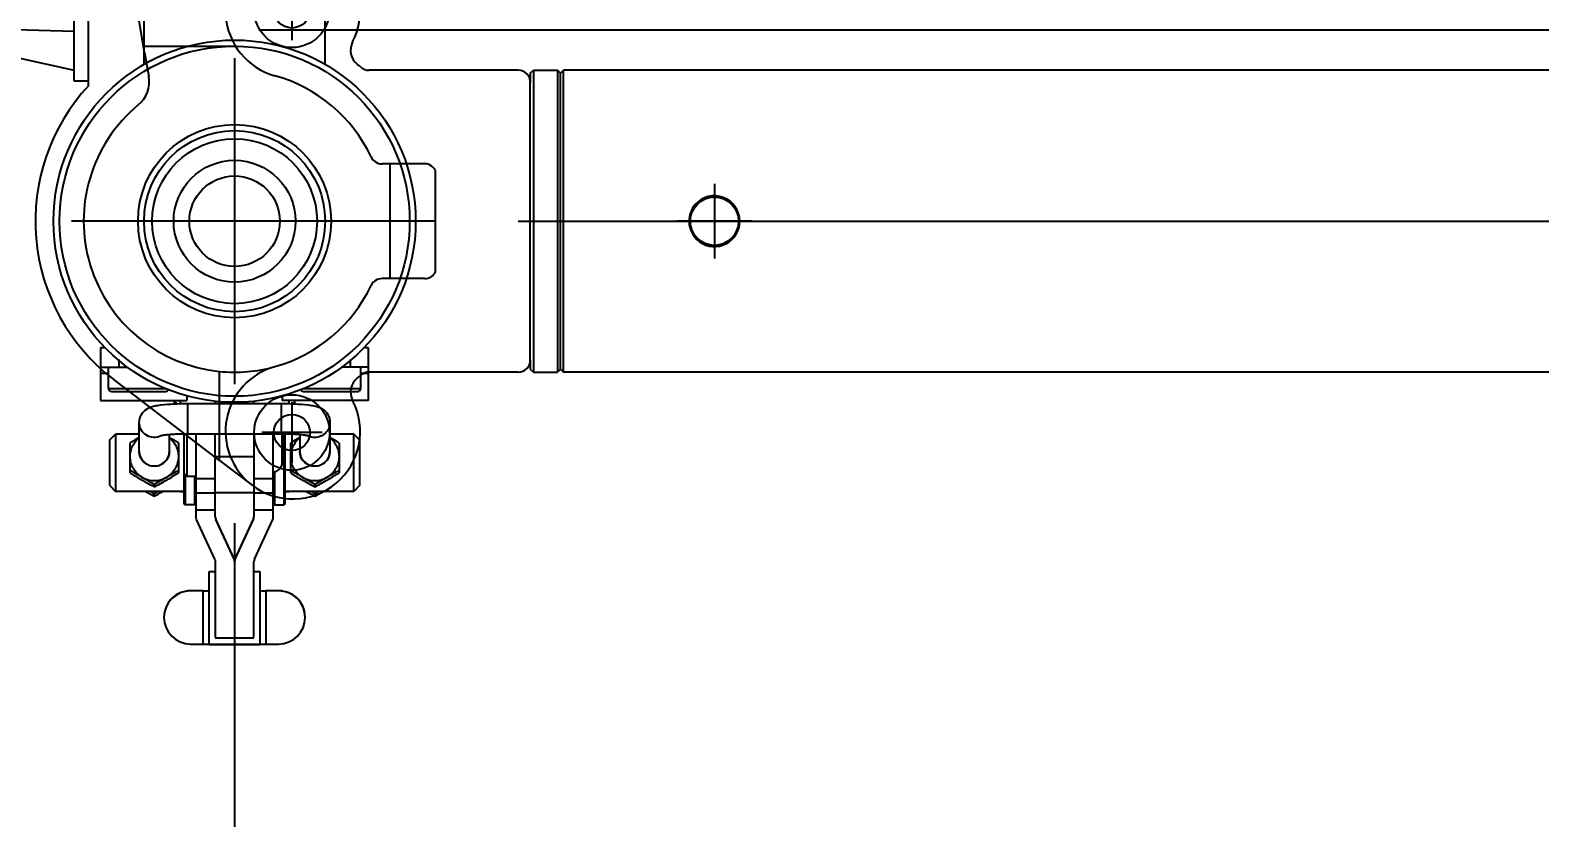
# Model space of a CAD drawing. Header units: millimetres. Extents: x -73584 to -37571, y -61249 to -50748.
# Drawn here: x -54568.1 to -54318, y -59859 to -59728.6 of the extents above; entities that cross this region are included whole.
import ezdxf

# ---------------------------------------------------------------- set-up
doc = ezdxf.new("R2010")
doc.units = ezdxf.units.MM
doc.header["$LTSCALE"] = 200
doc.header["$PDSIZE"] = -1
doc.linetypes.add('DOT_CENTER', pattern=[14, 12, -1, 0, -1])
doc.layers.add('1', color=7, linetype='Continuous')
doc.layers.add('DIM', color=3, linetype='Continuous')
doc.styles.add('TSSD_Dimension', font='tssdeng.shx', dxfattribs={"width": 0.7, "bigfont": 'hztxt.shx'})
doc.dimstyles.new('TSSD_20_20', dxfattribs={"dimtxt": 60, "dimasz": 20, "dimexe": 20, "dimexo": 50, "dimgap": 20, "dimtad": 1, "dimdec": 0, "dimzin": 0, "dimdsep": 46, "dimtxsty": 'TSSD_Dimension', "dimblk": 'ARCHTICK', "dimcen": 0, "dimdle": 20, "dimclrt": 7, "dimadec": 0, "dimazin": 0, "dimtfac": 1, "dimtdec": 0, "dimtix": 1, "dimtmove": 2, "dimatfit": 3, "dimfxl": 1, "dimtolj": 1, "dimtzin": 0, "dimarcsym": 0})

# ---------------------------------------------------------------- blocks, each defined once
blk = doc.blocks.new('_ArchTick')
at = {"color": 0, "linetype": 'ByBlock'}
blk.add_lwpolyline([(-0.707, -0.707, 0.5, 0.5, 0), (0.707, 0.707, 0.5, 0.5, 0)], format="xyseb", dxfattribs=at)
blk = doc.blocks.new('*D1127')
at = {"layer": 'Defpoints', "color": 0, "transparency": 16777216}
for p in [(-54534.28, -59760.19), (-53534.28, -59760.19), (-53534.28, -60106.39)]:
    blk.add_point(p, dxfattribs=at)
at = {"layer": 'DIM', "color": 0, "lineweight": -2, "transparency": 16777216}
for p, q in [((-54534.28, -59810.19), (-54534.28, -60126.39)), ((-53534.28, -59810.19), (-53534.28, -60126.39)), ((-54554.28, -60106.39), (-53514.28, -60106.39))]:
    blk.add_line(p, q, dxfattribs=at)
at = {"layer": 'DIM', "color": 0, "lineweight": -2, "transparency": 16777216, "xscale": 20, "yscale": 20, "zscale": 20, "rotation": 180}
blk.add_blockref('_ArchTick', (-54534.28, -60106.39), dxfattribs=at)
at = {"layer": 'DIM', "color": 0, "lineweight": -2, "transparency": 16777216, "xscale": 20, "yscale": 20, "zscale": 20}
blk.add_blockref('_ArchTick', (-53534.28, -60106.39), dxfattribs=at)
at = {"layer": 'DIM', "color": 7, "transparency": 16777216, "insert": (-54034.28, -60055.24), "char_height": 60, "attachment_point": 5, "style": 'TSSD_Dimension'}
blk.add_mtext('\\A1;1000 [3\'-3 1/4"]', dxfattribs=at)
blk = doc.blocks.new('23-D0550-A_PLATFORM-1m_STACKING_Absen__48', base_point=(-446.5, -257.2))
at = {"color": 7, "linetype": 'Continuous'}
blk.add_line((555.5, -257.2), (-426.5, -257.2), dxfattribs=at)
blk = doc.blocks.new('23-A0300-A_WELDING-ASSEMBLY_PLATFORM-1m_STACKING_Absen__50', base_point=(-459.5, -257.2))
blk.add_blockref('23-D0550-A_PLATFORM-1m_STACKING_Absen__48', (-446.5, -257.2))
blk = doc.blocks.new('23-A0227-B_PLATFORM-1m_STACKING_Absen__51', base_point=(-459.5, -257.2))
blk.add_blockref('23-A0300-A_WELDING-ASSEMBLY_PLATFORM-1m_STACKING_Absen__50', (-459.5, -257.2))
blk = doc.blocks.new('2203')
at = {"color": 7, "linetype": 'Continuous'}
for p, q in [((-55418.75, -57390.58), (-55418.75, -57192.34)), ((-55388.75, -57390.58), (-55388.75, -57192.34)), ((-55425.95, -57437.46), (-55425.95, -57446.16)), ((-55425.18, -57437.46), (-55425.95, -57437.46)), ((-55381.55, -57437.46), (-55382.33, -57437.46)), ((-55381.55, -57446.16), (-55381.55, -57437.46)), ((-55422.95, -57439.39), (-55422.95, -57440.66)), ((-55384.55, -57440.66), (-55384.55, -57439.39)), ((-55425.95, -57440.66), (-55421.47, -57440.66)), ((-55424.65, -57441.66), (-55425.95, -57441.66)), ((-55424.65, -57444.16), (-55424.65, -57440.66)), ((-55381.55, -57440.66), (-55386.04, -57440.66)), ((-55382.85, -57444.16), (-55382.85, -57440.66)), ((-55381.55, -57441.66), (-55382.85, -57441.66)), ((-55424.65, -57444.16), (-55415.03, -57444.16)), ((-55424.15, -57444.66), (-55415.15, -57444.66)), ((-55411.65, -57445.32), (-55411.65, -57446.16)), ((-55395.85, -57445.32), (-55395.85, -57446.16)), ((-55392.47, -57444.16), (-55382.85, -57444.16)), ((-55392.35, -57444.66), (-55383.35, -57444.66)), ((-55425.95, -57446.16), (-55411.65, -57446.16)), ((-55413.75, -57446.16), (-55413.75, -57446.71)), ((-55413.75, -57446.3), (-55413.34, -57446.7)), ((-55412.75, -57446.16), (-55412.75, -57446.67)), ((-55411.55, -57446.66), (-55411.55, -57451.66)), ((-55411.55, -57446.66), (-55395.95, -57446.66)), ((-55406.95, -57446.21), (-55406.95, -57446.66)), ((-55400.55, -57446.21), (-55400.55, -57446.66)), ((-55395.95, -57451.66), (-55395.95, -57446.66)), ((-55381.55, -57446.16), (-55395.85, -57446.16)), ((-55394.75, -57446.16), (-55394.75, -57446.67)), ((-55394.17, -57446.7), (-55393.75, -57446.3)), ((-55393.75, -57446.71), (-55393.75, -57446.16)), ((-55419.55, -57454.52), (-55419.55, -57449.8)), ((-55387.95, -57449.8), (-55387.95, -57454.52)), ((-55424.5, -57452.71), (-55423.5, -57451.71)), ((-55424.5, -57452.71), (-55424.5, -57460.21)), ((-55423.5, -57451.71), (-55423.5, -57461.21)), ((-55419.55, -57451.71), (-55423.5, -57451.71)), ((-55414.55, -57454.52), (-55414.55, -57451.77)), ((-55412.15, -57451.71), (-55413.57, -57451.71)), ((-55412.75, -57451.68), (-55412.75, -57451.71)), ((-55412.15, -57451.67), (-55412.15, -57463.26)), ((-55411.65, -57451.66), (-55411.65, -57458.71)), ((-55411.55, -57451.66), (-55395.95, -57451.66)), ((-55410.15, -57451.66), (-55410.15, -57465.45)), ((-55406.95, -57465.45), (-55406.95, -57451.66)), ((-55400.55, -57451.66), (-55400.55, -57465.45)), ((-55397.35, -57465.45), (-55397.35, -57451.66)), ((-55395.85, -57456.46), (-55395.85, -57451.66)), ((-55395.55, -57463.46), (-55395.55, -57451.66)), ((-55395.35, -57463.26), (-55395.35, -57451.67)), ((-55393.94, -57451.71), (-55395.35, -57451.71)), ((-55394.75, -57451.68), (-55394.75, -57451.71)), ((-55392.95, -57451.77), (-55392.95, -57454.52)), ((-55384, -57451.71), (-55387.95, -57451.71)), ((-55384, -57461.21), (-55384, -57451.71)), ((-55383, -57452.71), (-55384, -57451.71)), ((-55383, -57460.21), (-55383, -57452.71)), ((-55421.05, -57458.16), (-55421.05, -57453.19)), ((-55413.05, -57453.19), (-55413.05, -57458.16)), ((-55394.45, -57458.16), (-55394.45, -57453.19)), ((-55386.45, -57453.19), (-55386.45, -57458.16)), ((-55406.95, -57455.46), (-55400.55, -57455.46)), ((-55424.5, -57460.21), (-55423.5, -57461.21)), ((-55417.05, -57460.07), (-55417.05, -57460.45)), ((-55412.15, -57458.21), (-55411.65, -57458.71)), ((-55411.95, -57458.41), (-55411.95, -57463.46)), ((-55411.65, -57458.71), (-55410.15, -57458.71)), ((-55410.35, -57463.46), (-55410.35, -57458.71)), ((-55406.95, -57459.16), (-55410.15, -57459.16)), ((-55397.35, -57459.16), (-55400.55, -57459.16)), ((-55397.15, -57457.94), (-55397.15, -57463.46)), ((-55390.45, -57460.07), (-55390.45, -57460.45)), ((-55383, -57460.21), (-55384, -57461.21)), ((-55412.15, -57461.21), (-55423.5, -57461.21)), ((-55417.05, -57462.02), (-55417.05, -57461.64)), ((-55412.75, -57461.26), (-55412.81, -57461.21)), ((-55412.75, -57461.21), (-55412.75, -57461.26)), ((-55412.15, -57461.26), (-55412.75, -57461.26)), ((-55410.15, -57461.44), (-55406.95, -57461.44)), ((-55400.55, -57461.46), (-55406.95, -57461.46)), ((-55400.55, -57461.44), (-55397.35, -57461.44)), ((-55384, -57461.21), (-55395.35, -57461.21)), ((-55394.75, -57461.26), (-55395.35, -57461.26)), ((-55394.75, -57461.26), (-55394.7, -57461.21)), ((-55394.75, -57461.26), (-55394.75, -57461.21)), ((-55390.45, -57462.02), (-55390.45, -57461.64)), ((-55412.15, -57463.26), (-55411.95, -57463.46)), ((-55410.35, -57463.46), (-55411.95, -57463.46)), ((-55410.15, -57463.26), (-55410.35, -57463.46)), ((-55410.15, -57464.25), (-55406.95, -57464.25)), ((-55400.55, -57464.25), (-55397.35, -57464.25)), ((-55397.35, -57463.26), (-55397.15, -57463.46)), ((-55397.15, -57463.46), (-55395.55, -57463.46)), ((-55395.35, -57463.26), (-55395.55, -57463.46)), ((-55407.04, -57472.46), (-55410.06, -57465.87)), ((-55406.86, -57465.81), (-55406.86, -57465.87)), ((-55403.84, -57472.4), (-55406.86, -57465.81)), ((-55403.84, -57472.46), (-55406.86, -57465.87)), ((-55403.66, -57472.4), (-55400.64, -57465.81)), ((-55403.66, -57472.46), (-55400.64, -57465.87)), ((-55400.64, -57465.87), (-55400.64, -57465.81)), ((-55400.46, -57472.46), (-55397.44, -57465.87)), ((-55403.84, -57472.46), (-55403.84, -57472.4)), ((-55403.66, -57472.4), (-55403.66, -57472.46)), ((-55407.95, -57486.52), (-55407.95, -57474.48)), ((-55407.95, -57474.48), (-55406.95, -57474.48)), ((-55406.95, -57472.87), (-55406.95, -57485.43)), ((-55400.55, -57485.43), (-55400.55, -57472.87)), ((-55400.55, -57474.48), (-55399.55, -57474.48)), ((-55399.55, -57474.48), (-55399.55, -57486.52)), ((-55408.95, -57477.68), (-55411.04, -57477.68)), ((-55408.95, -57486.5), (-55408.95, -57477.68)), ((-55398.55, -57477.68), (-55398.55, -57486.5)), ((-55396.46, -57477.68), (-55398.55, -57477.68)), ((-55411.04, -57486.5), (-55408.95, -57486.5)), ((-55408.95, -57486.5), (-55407.99, -57486.5)), ((-55407.99, -57486.5), (-55407.95, -57486.5)), ((-55407.95, -57486.52), (-55407.95, -57486.58)), ((-55407.95, -57486.52), (-55399.55, -57486.52)), ((-55407.95, -57486.58), (-55399.55, -57486.58)), ((-55400.55, -57485.52), (-55406.95, -57485.52)), ((-55399.55, -57486.5), (-55399.52, -57486.5)), ((-55399.55, -57486.58), (-55399.55, -57486.52)), ((-55399.52, -57486.5), (-55398.55, -57486.5)), ((-55398.55, -57486.5), (-55396.46, -57486.5))]:
    blk.add_line(p, q, dxfattribs=at)
for radius in [30, 29, 16, 15, 13.66, 10.09, 7.49]:
    blk.add_circle((-55403.75, -57416.46), radius, dxfattribs=at)
for centre, radius, start, end in [((-55424.15, -57444.16), 0.5, 180, 270), ((-55415.15, -57444.16), 0.5, 270, 342.8474), ((-55392.35, -57444.16), 0.5, 197.1521, 270), ((-55383.35, -57444.16), 0.5, 270, 360), ((-55374.44, -57529.29), 89.24, 120.3686, 121.4911), ((-55417.05, -57449.77), 2.51, 296.7762, 300.2735), ((-55456.4, -57523.83), 82.88, 58.4657, 59.6744), ((-55347.84, -57529.29), 89.24, 120.3686, 121.4911), ((-55390.46, -57449.77), 2.51, 239.6907, 243.0587), ((-55390.46, -57449.78), 2.5, 243.0595, 244.4324), ((-55429.8, -57523.83), 82.88, 58.4657, 59.6744), ((-55417.11, -57454.52), 2.45, 180.0001, 180.6793), ((-55417.11, -57454.58), 2.45, 179.3207, 179.9998), ((-55417, -57454.52), 2.45, 359.3207, 359.9998), ((-55417, -57454.58), 2.45, 0.0001, 0.6793), ((-55390.51, -57454.52), 2.45, 180.0001, 180.6793), ((-55390.51, -57454.58), 2.45, 179.3207, 179.9998), ((-55390.4, -57454.52), 2.45, 359.3207, 359.9998), ((-55390.4, -57454.58), 2.45, 0.0001, 0.6793), ((-55375.69, -57527.74), 79.31, 118.1077, 119.7587), ((-55397.35, -57456.46), 1.5, 270, 360), ((-55349.09, -57527.74), 79.31, 118.1077, 119.7587), ((-55417.05, -57455.4), 4.02, 240.1829, 270.0097), ((-55417.05, -57455.4), 4.02, 269.9902, 299.817), ((-55454.42, -57390.5), 79.31, 298.1077, 299.7587), ((-55390.45, -57455.4), 4.02, 240.1829, 270.0097), ((-55390.45, -57455.4), 4.02, 269.9902, 299.817), ((-55427.82, -57390.5), 79.31, 298.1077, 299.7587), ((-55382.19, -57396.53), 74.19, 240.6719, 241.2348), ((-55374.83, -57383.05), 89.55, 241.2542, 241.8656), ((-55469.03, -57546.54), 99.55, 58.5258, 59.0021), ((-55367.17, -57543.08), 95.51, 120.9879, 121.4843), ((-55457.48, -57386.38), 85.76, 298.1209, 298.7592), ((-55451.32, -57397.6), 72.96, 298.7576, 299.3301), ((-55355.59, -57396.53), 74.19, 240.6719, 241.2348), ((-55348.23, -57383.05), 89.55, 241.2542, 241.8656), ((-55442.43, -57546.54), 99.55, 58.5258, 59.0021), ((-55340.57, -57543.08), 95.51, 120.9879, 121.4843), ((-55430.88, -57386.38), 85.76, 298.1209, 298.7592), ((-55424.72, -57397.6), 72.96, 298.7576, 299.3301), ((-55404.75, -57472.82), 0.996, 359.9977, 24.6234), ((-55402.76, -57472.82), 0.996, 155.3767, 180.0022), ((-55411.04, -57482.09), 4.41, 90, 270), ((-55396.46, -57482.09), 4.41, 270, 90), ((-55411.04, -57482.08), 4.41, 114.3758, 180), ((-55396.46, -57482.08), 4.41, 359.9999, 65.6241)]:
    blk.add_arc(centre, radius, start, end, dxfattribs=at)
for centre, major_axis, ratio, start_param, end_param in [((-55405.95, -57465.39), (-1, 0), 0.999601, 0.058707, 0.428871), ((-55401.55, -57465.39), (-1, 0), 0.999601, 2.712907, 2.998171), ((-55411.04, -57481.97), (-4.41, 0), 0.972889, -1.570703, -1.145265), ((-55408.95, -57477.61), (-1, 0), 0.073553, 1.570797, 3.141593), ((-55398.55, -57477.61), (-1, 0), 0.073553, 0, 1.570797), ((-55396.46, -57481.97), (-4.41, 0), 0.972889, -1.996141, -1.570703)]:
    blk.add_ellipse(centre, major_axis=major_axis, ratio=ratio, start_param=start_param, end_param=end_param, dxfattribs=at)
for points, knots in [([(-55419.55, -57449.8), (-55419.55, -57449.34), (-55419.31, -57448.45), (-55418.42, -57447.56), (-55417.43, -57447.15), (-55416.08, -57446.87), (-55414.13, -57446.71), (-55412.47, -57446.66), (-55411.55, -57446.66)], [0, 0, 0, 0, 0.14298, 0.276781, 0.381979, 0.476654, 0.711015, 1, 1, 1, 1]), ([(-55395.95, -57446.66), (-55395.04, -57446.66), (-55393.38, -57446.71), (-55391.42, -57446.87), (-55390.07, -57447.15), (-55389.08, -57447.56), (-55388.2, -57448.45), (-55387.95, -57449.34), (-55387.95, -57449.8)], [0, 0, 0, 0, 0.289044, 0.523414, 0.618114, 0.723319, 0.857054, 1, 1, 1, 1]), ([(-55415.92, -57452.01), (-55416.3, -57452.2), (-55417.16, -57452.39), (-55418.42, -57452.01), (-55419.33, -57451.07), (-55419.55, -57450.21), (-55419.55, -57449.8)], [0, 0, 0, 0, 0.250591, 0.501117, 0.750911, 1, 1, 1, 1]), ([(-55387.95, -57449.8), (-55387.95, -57450.12), (-55388.08, -57450.77), (-55388.64, -57451.6), (-55389.47, -57452.15), (-55390.13, -57452.28), (-55390.45, -57452.28)], [0, 0, 0, 0, 0.249227, 0.498898, 0.749215, 1, 1, 1, 1]), ([(-55421.05, -57455.44), (-55421.05, -57455.15), (-55420.99, -57454.55), (-55420.69, -57453.71), (-55420.21, -57452.95), (-55419.79, -57452.53), (-55419.56, -57452.35)], [0, 0, 0, 0, 0.249644, 0.499445, 0.749541, 1, 1, 1, 1]), ([(-55415.95, -57451.96), (-55415.95, -57451.96), (-55415.97, -57451.96), (-55415.93, -57451.95), (-55415.88, -57451.94), (-55415.75, -57451.91), (-55415.49, -57451.87), (-55415.08, -57451.82), (-55414.51, -57451.76), (-55413.85, -57451.72), (-55413.12, -57451.69), (-55412.35, -57451.66), (-55411.82, -57451.66), (-55411.55, -57451.66)], [0, 0, 0, 0, 0.003887, 0.005249, 0.020999, 0.050456, 0.090664, 0.196257, 0.327896, 0.479196, 0.644869, 0.820114, 1, 1, 1, 1]), ([(-55414.55, -57452.35), (-55414.32, -57452.53), (-55413.89, -57452.95), (-55413.42, -57453.71), (-55413.12, -57454.55), (-55413.05, -57455.15), (-55413.05, -57455.44)], [0, 0, 0, 0, 0.250459, 0.500555, 0.750356, 1, 1, 1, 1]), ([(-55395.95, -57451.66), (-55395.47, -57451.66), (-55394.54, -57451.68), (-55393.27, -57451.74), (-55392.29, -57451.83), (-55391.75, -57451.91), (-55391.56, -57451.96)], [0, 0, 0, 0, 0.329795, 0.629821, 0.868583, 1, 1, 1, 1]), ([(-55394.45, -57455.44), (-55394.45, -57455.15), (-55394.39, -57454.55), (-55394.09, -57453.71), (-55393.61, -57452.95), (-55393.19, -57452.53), (-55392.96, -57452.35)], [0, 0, 0, 0, 0.249644, 0.499445, 0.749541, 1, 1, 1, 1]), ([(-55387.95, -57452.35), (-55387.72, -57452.53), (-55387.29, -57452.95), (-55386.82, -57453.71), (-55386.52, -57454.55), (-55386.45, -57455.15), (-55386.45, -57455.44)], [0, 0, 0, 0, 0.250459, 0.500555, 0.750356, 1, 1, 1, 1]), ([(-55419.55, -57454.55), (-55419.55, -57454.87), (-55419.41, -57455.52), (-55418.85, -57456.33), (-55418.03, -57456.88), (-55417.05, -57457.07), (-55416.08, -57456.88), (-55415.25, -57456.33), (-55414.69, -57455.52), (-55414.56, -57454.87), (-55414.55, -57454.55)], [0, 0, 0, 0, 0.124625, 0.249458, 0.374612, 0.499994, 0.625375, 0.750533, 0.875371, 1, 1, 1, 1]), ([(-55414.55, -57454.58), (-55414.55, -57454.9), (-55414.68, -57455.56), (-55415.24, -57456.38), (-55416.07, -57456.93), (-55417.05, -57457.13), (-55418.03, -57456.93), (-55418.87, -57456.38), (-55419.42, -57455.56), (-55419.55, -57454.9), (-55419.55, -57454.58)], [0, 0, 0, 0, 0.124619, 0.249451, 0.374607, 0.499994, 0.62538, 0.750539, 0.875377, 1, 1, 1, 1]), ([(-55392.95, -57454.55), (-55392.95, -57454.87), (-55392.81, -57455.52), (-55392.25, -57456.33), (-55391.43, -57456.88), (-55390.45, -57457.07), (-55389.48, -57456.88), (-55388.65, -57456.33), (-55388.09, -57455.52), (-55387.96, -57454.87), (-55387.95, -57454.55)], [0, 0, 0, 0, 0.124625, 0.249458, 0.374612, 0.499994, 0.625375, 0.750533, 0.875371, 1, 1, 1, 1]), ([(-55387.95, -57454.58), (-55387.95, -57454.9), (-55388.08, -57455.56), (-55388.64, -57456.38), (-55389.47, -57456.93), (-55390.45, -57457.13), (-55391.43, -57456.93), (-55392.27, -57456.38), (-55392.82, -57455.56), (-55392.95, -57454.9), (-55392.95, -57454.58)], [0, 0, 0, 0, 0.124619, 0.249451, 0.374607, 0.499994, 0.62538, 0.750539, 0.875377, 1, 1, 1, 1]), ([(-55419.05, -57458.89), (-55419.35, -57458.71), (-55419.91, -57458.29), (-55420.56, -57457.45), (-55420.96, -57456.49), (-55421.05, -57455.79), (-55421.05, -57455.44)], [0, 0, 0, 0, 0.250572, 0.500707, 0.750463, 1, 1, 1, 1]), ([(-55419.05, -57458.89), (-55419.22, -57458.79), (-55419.88, -57458.41), (-55420.55, -57458.05), (-55421.05, -57457.78)], [0, 0, 0, 0, 0.25517, 1, 1, 1, 1]), ([(-55413.05, -57455.44), (-55413.05, -57455.79), (-55413.15, -57456.49), (-55413.55, -57457.45), (-55414.19, -57458.29), (-55414.75, -57458.71), (-55415.05, -57458.89)], [0, 0, 0, 0, 0.249537, 0.499293, 0.749428, 1, 1, 1, 1]), ([(-55392.45, -57458.89), (-55392.75, -57458.71), (-55393.31, -57458.29), (-55393.96, -57457.45), (-55394.36, -57456.49), (-55394.45, -57455.79), (-55394.45, -57455.44)], [0, 0, 0, 0, 0.250572, 0.500707, 0.750463, 1, 1, 1, 1]), ([(-55392.45, -57458.89), (-55392.62, -57458.79), (-55393.28, -57458.41), (-55393.95, -57458.05), (-55394.45, -57457.78)], [0, 0, 0, 0, 0.25517, 1, 1, 1, 1]), ([(-55386.45, -57455.44), (-55386.45, -57455.79), (-55386.55, -57456.49), (-55386.95, -57457.45), (-55387.59, -57458.29), (-55388.15, -57458.71), (-55388.45, -57458.89)], [0, 0, 0, 0, 0.249537, 0.499293, 0.749428, 1, 1, 1, 1]), ([(-55421.05, -57458.16), (-55420.89, -57458.26), (-55420.23, -57458.66), (-55419.56, -57459.06), (-55419.05, -57459.35)], [0, 0, 0, 0, 0.247129, 1, 1, 1, 1]), ([(-55417.05, -57460.07), (-55417.22, -57459.97), (-55417.88, -57459.57), (-55418.55, -57459.18), (-55419.05, -57458.89)], [0, 0, 0, 0, 0.247129, 1, 1, 1, 1]), ([(-55419.05, -57459.35), (-55418.88, -57459.44), (-55418.22, -57459.82), (-55417.55, -57460.19), (-55417.05, -57460.45)], [0, 0, 0, 0, 0.25517, 1, 1, 1, 1]), ([(-55415.05, -57458.89), (-55415.22, -57458.98), (-55415.89, -57459.37), (-55416.56, -57459.77), (-55417.05, -57460.07)], [0, 0, 0, 0, 0.251876, 1, 1, 1, 1]), ([(-55415.05, -57459.35), (-55414.88, -57459.25), (-55414.21, -57458.86), (-55413.55, -57458.46), (-55413.05, -57458.16)], [0, 0, 0, 0, 0.251876, 1, 1, 1, 1]), ([(-55394.45, -57458.16), (-55394.29, -57458.26), (-55393.63, -57458.66), (-55392.96, -57459.06), (-55392.45, -57459.35)], [0, 0, 0, 0, 0.247129, 1, 1, 1, 1]), ([(-55390.45, -57460.07), (-55390.62, -57459.97), (-55391.28, -57459.57), (-55391.95, -57459.18), (-55392.45, -57458.89)], [0, 0, 0, 0, 0.247129, 1, 1, 1, 1]), ([(-55392.45, -57459.35), (-55392.28, -57459.44), (-55391.62, -57459.82), (-55390.95, -57460.19), (-55390.45, -57460.45)], [0, 0, 0, 0, 0.25517, 1, 1, 1, 1]), ([(-55388.45, -57458.89), (-55388.62, -57458.98), (-55389.29, -57459.37), (-55389.96, -57459.77), (-55390.45, -57460.07)], [0, 0, 0, 0, 0.251876, 1, 1, 1, 1]), ([(-55388.45, -57459.35), (-55388.28, -57459.25), (-55387.61, -57458.86), (-55386.95, -57458.46), (-55386.45, -57458.16)], [0, 0, 0, 0, 0.251876, 1, 1, 1, 1])]:
    blk.add_open_spline(points, degree=3, knots=knots, dxfattribs=at)
for points in [[(-55390.45, -57452.28), (-55390.82, -57452.28), (-55391.2, -57452.19), (-55391.54, -57452.03)], [(-55410.06, -57465.87), (-55410.12, -57465.74), (-55410.15, -57465.59), (-55410.15, -57465.45)], [(-55406.95, -57465.45), (-55406.95, -57465.59), (-55406.92, -57465.74), (-55406.86, -57465.87)], [(-55400.64, -57465.87), (-55400.58, -57465.74), (-55400.55, -57465.59), (-55400.55, -57465.45)], [(-55397.44, -57465.87), (-55397.38, -57465.74), (-55397.35, -57465.59), (-55397.35, -57465.45)], [(-55407.04, -57472.46), (-55406.98, -57472.59), (-55406.95, -57472.73), (-55406.95, -57472.87)], [(-55403.84, -57472.46), (-55403.78, -57472.59), (-55403.75, -57472.73), (-55403.75, -57472.87)], [(-55403.66, -57472.46), (-55403.72, -57472.59), (-55403.75, -57472.73), (-55403.75, -57472.87)], [(-55400.46, -57472.46), (-55400.52, -57472.59), (-55400.55, -57472.73), (-55400.55, -57472.87)]]:
    blk.add_open_spline(points, degree=3, dxfattribs=at)
blk = doc.blocks.new('*D1144')
at = {"layer": 'Defpoints', "color": 0, "transparency": 16777216}
for p in [(-55063.21, -59180.19), (-54783.75, -59180.19), (-54534.28, -59760.19)]:
    blk.add_point(p, dxfattribs=at)
at = {"layer": 'DIM', "color": 0, "lineweight": -2, "transparency": 16777216}
for p, q in [((-55063.21, -59780.19), (-55063.21, -59160.19)), ((-54833.75, -59180.19), (-55083.21, -59180.19)), ((-54584.28, -59760.19), (-55083.21, -59760.19))]:
    blk.add_line(p, q, dxfattribs=at)
at = {"layer": 'DIM', "color": 0, "lineweight": -2, "transparency": 16777216, "xscale": 20, "yscale": 20, "zscale": 20}
for p, rotation in [((-55063.21, -59180.19), 90), ((-55063.21, -59760.19), 270)]:
    blk.add_blockref('_ArchTick', p, dxfattribs=dict(at, rotation=rotation))
at = {"layer": 'DIM', "color": 7, "transparency": 16777216, "insert": (-55114.36, -59470.19), "char_height": 60, "attachment_point": 5, "rotation": 90, "style": 'TSSD_Dimension'}
blk.add_mtext('\\A1;580 [1\'-10 3/4"]', dxfattribs=at)
blk = doc.blocks.new('*D1371')
at = {"layer": 'Defpoints', "color": 0, "transparency": 16777216}
for p in [(-54783.75, -59180.19), (-55328.25, -59830.31), (-54534.28, -59830.31)]:
    blk.add_point(p, dxfattribs=at)
at = {"layer": 'DIM', "color": 0, "lineweight": -2, "transparency": 16777216}
for p, q in [((-55328.25, -59160.19), (-55328.25, -59850.31)), ((-54833.75, -59180.19), (-55348.25, -59180.19)), ((-54584.28, -59830.31), (-55348.25, -59830.31))]:
    blk.add_line(p, q, dxfattribs=at)
at = {"layer": 'DIM', "color": 0, "lineweight": -2, "transparency": 16777216, "xscale": 20, "yscale": 20, "zscale": 20}
for p, rotation in [((-55328.25, -59180.19), 90), ((-55328.25, -59830.31), 270)]:
    blk.add_blockref('_ArchTick', p, dxfattribs=dict(at, rotation=rotation))
at = {"layer": 'DIM', "color": 7, "transparency": 16777216, "insert": (-55379.41, -59505.25), "char_height": 60, "attachment_point": 5, "rotation": 90, "style": 'TSSD_Dimension'}
blk.add_mtext('\\A1;650 [2\'-1 1/2"]', dxfattribs=at)
blk = doc.blocks.new('DOWEL-PIN_DIN-7_Ø8h8x50_A4_STAINLESS-STEEL__26', base_point=(-38.35, -55.97))
at = {"color": 7, "linetype": 'Continuous'}
blk.add_circle((-34.35, -51.97), 4, dxfattribs=at)
at = {"layer": '1', "color": 1, "linetype": 'DOT_CENTER'}
for p, q in [((-34.35, -45.97), (-34.35, -57.97)), ((-28.35, -51.97), (-40.35, -51.97))]:
    blk.add_line(p, q, dxfattribs=at)
blk = doc.blocks.new('23-D0285-B_SCREW-BASE-BAR_CLAMP_Absen-M2_9_2__27', base_point=(-64.85, -60.47))
at = {"color": 7, "linetype": 'Continuous'}
for p, q in [((-64.85, -59.97), (-64.85, -43.97)), ((-64.35, -43.47), (-64.35, -60.47))]:
    blk.add_line(p, q, dxfattribs=at)
blk = doc.blocks.new('HEX-BOLT_DIN-931_M12x30_A2-70_STAINLESS-STEEL__28', base_point=(-88.05, -61.47))
at = {"color": 7, "linetype": 'Continuous'}
for p, q in [((-88.05, -51.97), (-88.05, -42.47)), ((-82.35, -42.47), (-88.05, -42.47)), ((-80.55, -45.97), (-80.55, -43.6)), ((-80.55, -51.97), (-80.55, -45.97)), ((-88.05, -61.47), (-88.05, -51.97)), ((-80.55, -51.97), (-88.05, -51.97)), ((-80.55, -57.97), (-80.55, -51.97)), ((-80.55, -60.35), (-80.55, -57.97)), ((-82.35, -61.47), (-88.05, -61.47))]:
    blk.add_line(p, q, dxfattribs=at)
blk = doc.blocks.new('23-B0031-A_CLAMP-Ø50-H-30_MAX-500KG_STEEL_Black__35', base_point=(-176.6, -97.97))
at = {"color": 7, "linetype": 'Continuous'}
for p, q in [((-138.52, 3.88), (-139.44, -1.44)), ((-130, -16.78), (-133.55, 3.88)), ((-138.94, -2.03), (-138.54, -2.03)), ((-138.04, -4.78), (-140.44, -4.78)), ((-140.44, -6.97), (-140.44, -4.78)), ((-138.04, -2.53), (-138.04, -4.78)), ((-138.04, -28.78), (-138.04, -4.78)), ((-149.44, -8.97), (-140.44, -6.97)), ((-140.44, -13.47), (-140.44, -6.97)), ((-149.44, -10.97), (-149.44, -8.97)), ((-176.6, -11.97), (-175.6, -10.97)), ((-176.6, -11.97), (-176.6, -21.97)), ((-175.6, -10.97), (-175.6, -16.97)), ((-175.6, -10.97), (-149.44, -10.97)), ((-149.44, -13.7), (-149.44, -10.97)), ((-130.99, -10.97), (-113.5, -10.97)), ((-162.64, -14.94), (-162.64, -19.01)), ((-153.6, -13.8), (-160.51, -13.98)), ((-152.14, -13.77), (-153.6, -13.8)), ((-140.44, -13.47), (-152.14, -13.77)), ((-140.44, -20.47), (-140.44, -13.47)), ((-175.6, -16.97), (-175.6, -22.97)), ((-128.75, -24.03), (-130, -16.78)), ((-160.51, -19.97), (-153.6, -20.15)), ((-176.6, -21.97), (-175.6, -22.97)), ((-153.6, -20.15), (-152.14, -20.18)), ((-152.14, -20.18), (-140.44, -20.47)), ((-149.44, -22.97), (-149.44, -20.25)), ((-140.44, -26.97), (-140.44, -20.47)), ((-175.6, -22.97), (-149.44, -22.97)), ((-149.44, -24.97), (-149.44, -22.97)), ((-149.44, -24.97), (-140.44, -26.97)), ((-128.93, -22.97), (-113.7, -22.97)), ((-128.75, -24.03), (-128.06, -28.02)), ((-140.44, -28.78), (-140.44, -26.97)), ((-66.85, -26.97), (-91.58, -26.97)), ((-138.04, -28.78), (-140.44, -28.78)), ((-138.04, -29.53), (-138.04, -28.78)), ((-64.85, -43.97), (-64.85, -28.97)), ((-88.05, -42.47), (-89.42, -42.47)), ((-82.35, -42.47), (-88.05, -42.47)), ((-80.55, -45.97), (-80.55, -43.6)), ((-64.85, -59.97), (-64.85, -43.97)), ((-80.55, -51.97), (-80.55, -45.97)), ((-80.55, -57.97), (-80.55, -51.97)), ((-80.55, -60.35), (-80.55, -57.97)), ((-64.85, -74.97), (-64.85, -59.97)), ((-88.05, -61.47), (-89.42, -61.47)), ((-82.35, -61.47), (-88.05, -61.47)), ((-116.35, -91.58), (-116.35, -76.85)), ((-66.85, -76.97), (-91.58, -76.97)), ((-116.35, -91.58), (-133.87, -78.21)), ((-116.35, -91.58), (-110.96, -95.69))]:
    blk.add_line(p, q, dxfattribs=at)
at = {"color": 140, "linetype": 'Continuous'}
for p, q in [((-162.35, -14.67), (-162.35, -19.28)), ((-153.6, -13.8), (-153.6, -20.15)), ((-152.14, -13.77), (-152.14, -20.18))]:
    blk.add_line(p, q, dxfattribs=at)
for centre in [(-104.35, -16.97), (-104.35, -86.97)]:
    blk.add_circle(centre, 6.25, dxfattribs=at)
at = {"color": 7, "linetype": 'Continuous'}
for centre in [(-104.35, -16.97), (-104.35, -86.97)]:
    blk.add_circle(centre, 3, dxfattribs=at)
for centre, radius, start, end in [((-136.04, 3.46), 2.52, 9.7728, 170.2272), ((-138.94, -1.53), 0.5, 170.2272, 270), ((-138.54, -2.53), 0.5, 360, 90), ((-104.19, -17.13), 11.16, 332.5738, 254.5095), ((-160.44, -16.97), 3, 129.6751, 137.3609), ((-160.44, -16.97), 3, 91.4294, 129.6751), ((-160.44, -16.97), 3, 222.6391, 230.3249), ((-160.44, -16.97), 3, 230.3249, 268.5706), ((-91.63, -23.65), 3, 152.5738, 231.8819), ((-113.85, -51.97), 33, 50.4823, 51.8819), ((-91.58, -24.97), 2, 230.4823, 270), ((-66.85, -28.97), 2, 360, 90), ((-113.85, -51.97), 33, 137.1352, 232.6567), ((-132.99, -28.87), 5, 309.6363, 9.7728), ((-113.85, -51.97), 25, 25.2093, 74.5095), ((-113.85, -51.97), 25, 129.6363, 264.2608), ((-89.42, -40.47), 2, 205.2093, 270), ((-82.35, -44.47), 2, 25.8419, 90), ((-89.42, -63.47), 2, 90, 154.7907), ((-82.35, -59.47), 2, 270, 334.1581), ((-113.85, -51.97), 25, 285.4905, 334.7907), ((-66.85, -74.97), 2, 270, 360), ((-113.85, -51.97), 25, 264.2608, 285.4905), ((-104.19, -86.82), 11.16, 105.4905, 232.6567), ((-113.85, -51.97), 33, 308.1181, 309.5177), ((-91.58, -78.97), 2, 90, 129.5177), ((-91.63, -80.3), 3, 128.1181, 207.4262), ((-104.19, -86.82), 11.16, 232.6567, 27.4262)]:
    blk.add_arc(centre, radius, start, end, dxfattribs=at)
at = {"layer": '1', "color": 1, "linetype": 'DOT_CENTER'}
for p, q in [((-104.35, -11.97), (-104.35, -21.97)), ((-178.6, -16.97), (-147.44, -16.97)), ((-136.04, -16.78), (-142.44, -16.78)), ((-132.99, -16.97), (-111.5, -16.97)), ((-99.35, -16.97), (-109.35, -16.97)), ((-113.85, -24.97), (-113.85, -78.97)), ((-86.85, -51.97), (-140.85, -51.97)), ((-104.35, -81.97), (-104.35, -91.97)), ((-99.35, -86.97), (-109.35, -86.97))]:
    blk.add_line(p, q, dxfattribs=at)
blk = doc.blocks.new('A$C71905C2D')
at = {"color": 7, "linetype": 'Continuous'}
for p, q in [((49, 24.5), (49.5, 25)), ((49, 24.5), (49, 23)), ((49, 8), (49, 23)), ((49.5, 25), (49.5, 8.5)), ((49.5, 25), (53.5, 25)), ((54, 24.5), (53.5, 25)), ((53.5, 25), (53.5, -25)), ((54, 24.5), (54.5, 25)), ((54, 20.95), (54, 24.5)), ((54, 20.95), (54, 24.5)), ((54.5, -25), (54.5, 25)), ((945.5, 25), (54.5, 25)), ((54, -20.95), (54, 20.95)), ((54, -20.95), (54, 20.95)), ((49, -8), (49, 8)), ((49.5, 8.5), (49.5, -8.5)), ((49, -23), (49, -8)), ((49.5, -8.5), (49.5, -25)), ((54, -24.5), (54, -20.95)), ((54, -24.5), (54, -20.95)), ((49, -23), (49, -24.5)), ((49, -24.5), (49.5, -25)), ((49.5, -25), (53.5, -25)), ((54, -24.5), (53.5, -25)), ((54, -24.5), (54.5, -25)), ((945.5, -25), (54.5, -25))]:
    blk.add_line(p, q, dxfattribs=at)
blk.add_circle((79.5, 0), 4, dxfattribs=at)
blk.add_circle((79.5, 0), 4, dxfattribs=at)
for start, end in [(138.9375, 180), (138.9375, 180), (0, 138.9375), (180, 304.6943), (304.6943, 0), (304.6943, 0)]:
    blk.add_arc((79.5, 0), 4.2, start, end, dxfattribs=at)
at = {"layer": '1', "color": 1, "linetype": 'DOT_CENTER'}
for p, q in [((79.5, 6.2), (79.5, -6.2)), ((47, 0), (957.75, 0)), ((85.7, 0), (73.3, 0))]:
    blk.add_line(p, q, dxfattribs=at)
for name, p in [('23-B0031-A_CLAMP-Ø50-H-30_MAX-500KG_STEEL_Black__35', (-62.75, -46)), ('HEX-BOLT_DIN-931_M12x30_A2-70_STAINLESS-STEEL__28', (25.8, -9.5)), ('23-D0285-B_SCREW-BASE-BAR_CLAMP_Absen-M2_9_2__27', (49, -8.5)), ('DOWEL-PIN_DIN-7_Ø8h8x50_A4_STAINLESS-STEEL__26', (75.5, -4))]:
    blk.add_blockref(name, p)

msp = doc.modelspace()

# ---------------------------------------------------------------- block references
for name, p in [('23-A0227-B_PLATFORM-1m_STACKING_Absen__51', (-54563.278, -59728.55)), ('A$C71905C2D', (-54534.278, -59760.187))]:
    msp.add_blockref(name, p)
at = {"layer": 'DIM', "color": 3}
msp.add_blockref('2203', (869.475, -2343.727), dxfattribs=at)

# ---------------------------------------------------------------- dimensions: what is measured, and where the dimension line sits
at = {"layer": 'DIM'}
for base, p1, p2, picture, middle in [((-55328.252, -59830.312), (-54783.754, -59180.187), (-54534.278, -59830.312), '*D1371', (-55379.406, -59505.25)), ((-55063.209, -59180.187), (-54534.278, -59760.187), (-54783.754, -59180.187), '*D1144', (-55114.363, -59470.187))]:
    dim = msp.add_linear_dim(base=base, p1=p1, p2=p2, angle=90, dimstyle='TSSD_20_20', dxfattribs=at)
    dim.commit()
    dim.dimension.update_dxf_attribs({"geometry": picture, "text_midpoint": middle})
dim = msp.add_linear_dim(base=(-53534.278, -60106.391), p1=(-54534.278, -59760.187), p2=(-53534.278, -59760.187), dimstyle='TSSD_20_20', dxfattribs=at)
dim.commit()
dim.dimension.update_dxf_attribs({"geometry": '*D1127', "text_midpoint": (-54034.278, -60055.237)})

doc.saveas('drawing.dxf')
